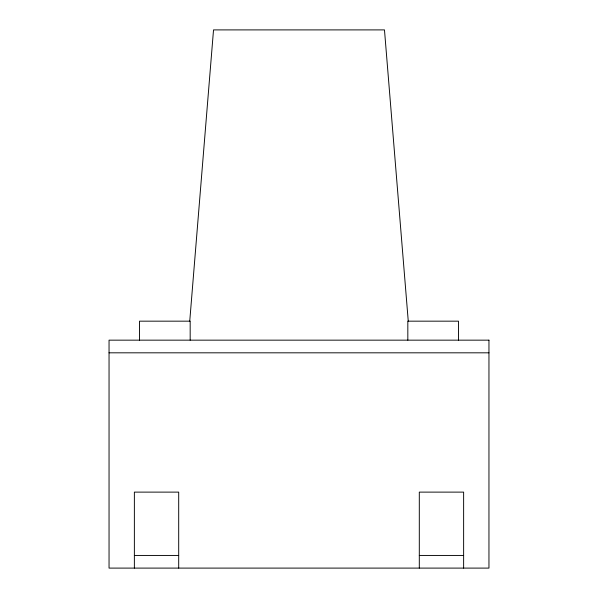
<?xml version="1.0" encoding="UTF-8"?>
<svg xmlns="http://www.w3.org/2000/svg" width="598" height="598" viewBox="0 0 598 598"><rect width="100%" height="100%" fill="white"/><g stroke="black" fill="none" stroke-linecap="round" stroke-linejoin="round"><path stroke-width="0.9" d="M189.708 321.582L213.523 29.9L384.477 29.9L408.292 321.582M109.045 352.82L488.955 352.82M134.371 555.437L178.697 555.437M419.303 555.437L463.629 555.437M463.629 568.1L463.629 492.117L419.303 492.117L419.303 568.1M458.479 340.157L458.479 321.163L407.829 321.163L407.829 340.157M190.171 340.157L190.171 321.163L139.521 321.163L139.521 340.157M178.697 568.1L178.697 492.117L134.371 492.117L134.371 568.1M488.955 340.157L109.045 340.157L109.045 568.1L488.955 568.1L488.955 340.157"/></g></svg>
